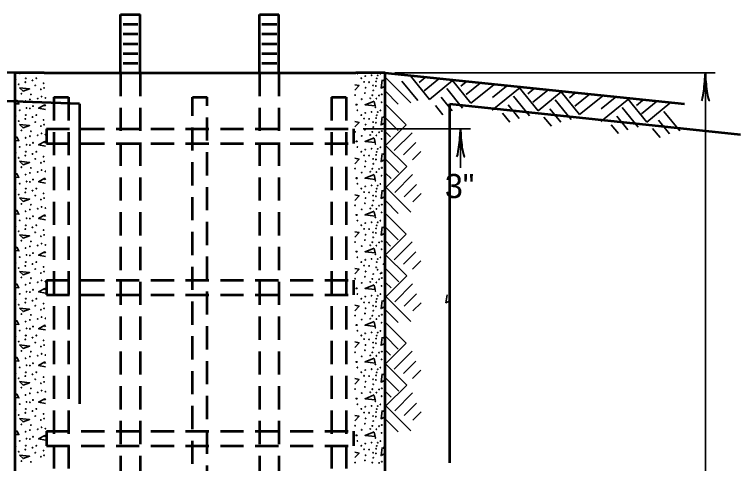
# Model space of a CAD drawing. Extents: x -2 to 679, y -1 to 439.
# Drawn here: x 384.8 to 459.9, y 206.9 to 253.3 of the extents above; entities that cross this region are included whole.
import ezdxf

# ---------------------------------------------------------------- set-up
doc = ezdxf.new("R2010")
doc.units = 0
doc.header["$LTSCALE"] = 0.8
doc.linetypes.add('MEDIUM_DASHED', pattern=[4.5, 3, -1.5])
doc.layers.add('1', color=7, linetype='Continuous', lineweight=35)

msp = doc.modelspace()

# ---------------------------------------------------------------- linework, layer by layer
at = {"layer": '1', "lineweight": 53}
for p, q in [((395.7395, 247.2545), (395.7395, 253.2945)), ((395.7395, 253.2945), (397.7595, 253.2945)), ((397.7595, 247.2545), (397.7595, 253.2945)), ((410.1195, 247.2545), (410.1195, 253.2945)), ((410.1195, 253.2945), (412.1195, 253.2945)), ((412.1195, 247.2545), (412.1195, 253.2945)), ((395.9995, 252.2945), (397.5195, 252.2945)), ((410.3595, 252.2945), (411.8795, 252.2945)), ((395.9995, 251.2945), (397.5195, 251.2945)), ((410.3595, 251.2945), (411.8795, 251.2945)), ((395.9995, 250.2745), (397.5195, 250.2745)), ((410.3595, 250.2745), (411.8795, 250.2745)), ((395.9995, 249.2745), (397.5195, 249.2745)), ((410.3595, 249.2745), (411.8795, 249.2745)), ((384.7795, 247.2545), (356.8724, 248.2279)), ((395.9995, 248.2545), (397.5195, 248.2545)), ((410.3595, 248.2545), (411.8795, 248.2545)), ((387.8195, 247.2545), (384.7795, 247.2545)), ((384.7795, 247.2545), (384.7795, 176.1945)), ((387.8195, 247.2545), (420.0595, 247.2545)), ((423.0995, 247.2545), (420.0595, 247.2545)), ((423.0995, 176.1945), (423.0995, 247.2545)), ((423.0995, 247.2545), (454.0703, 244.0453)), ((391.4797, 244.0491), (363.2797, 245.0291)), ((391.4797, 244.0491), (391.4797, 213.0217)), ((429.7997, 244.0491), (459.8597, 240.8891)), ((429.7997, 206.9257), (429.7997, 244.0491)), ((422.8463, 208.5032), (423.0995, 208.3585))]:
    msp.add_line(p, q, dxfattribs=at)
at = {"layer": '1', "lineweight": 13}
msp.add_line((387.9815, 247.2545), (387.8195, 247.2545), dxfattribs=at)
at = {"layer": '1', "linetype": 'MEDIUM_DASHED', "lineweight": 53}
for p, q in [((395.7395, 247.2545), (395.7395, 175.4345)), ((397.7595, 247.2545), (397.7595, 175.4345)), ((410.1195, 247.2545), (410.1195, 175.4345)), ((412.1195, 247.2545), (412.1195, 175.4345)), ((388.8195, 244.7345), (390.3395, 244.7345)), ((388.8195, 244.7345), (388.8195, 162.0745)), ((390.3395, 244.7345), (390.3395, 161.6345)), ((403.1795, 244.7345), (404.6995, 244.7345)), ((403.1795, 163.6145), (403.1795, 244.7345)), ((404.6995, 164.6545), (404.6995, 244.7345)), ((417.5395, 244.7345), (419.0595, 244.7345)), ((417.5395, 244.7345), (417.5395, 166.8745)), ((419.0595, 244.7345), (419.0595, 166.3745)), ((388.0595, 241.4545), (419.8195, 241.4545)), ((388.0595, 241.4545), (388.0595, 239.9545)), ((419.8195, 241.4545), (419.8195, 239.9545)), ((388.0595, 239.9545), (419.8195, 239.9545)), ((388.0595, 225.8345), (419.8195, 225.8345)), ((388.0595, 225.8345), (388.0595, 224.3145)), ((419.8195, 225.8345), (419.8195, 224.3145)), ((388.0595, 224.3145), (419.8195, 224.3145)), ((388.0595, 210.2145), (419.8195, 210.2145)), ((388.0595, 210.2145), (388.0595, 208.6945)), ((419.8195, 210.2145), (419.8195, 208.6945)), ((388.0595, 208.6945), (419.8195, 208.6945))]:
    msp.add_line(p, q, dxfattribs=at)
at = {"layer": '1'}
for p, q in [((424.0995, 247.2545), (457.2322, 247.2545)), ((456.2322, 145.0345), (456.2322, 247.2545)), ((422.8463, 246.5032), (423.0995, 246.3585)), ((423.1395, 246.7711), (425.7595, 244.1511)), ((424.8272, 246.4134), (426.4847, 244.389)), ((425.7208, 246.9387), (427.6787, 244.5207)), ((427.2325, 246.7798), (426.6149, 246.2615)), ((428.6647, 246.6292), (427.1479, 245.4011)), ((430.0768, 246.4808), (427.6787, 244.5207)), ((430.0768, 246.4808), (431.9814, 244.1288)), ((431.4891, 246.3323), (430.9176, 245.8696)), ((429.4656, 245.6401), (431.1032, 243.6178)), ((432.9212, 246.1818), (431.4704, 245.007)), ((434.3334, 246.0333), (431.9814, 244.1288)), ((437.0584, 245.7469), (434.1788, 243.4152)), ((435.6462, 245.8953), (434.1954, 244.7206)), ((436.9589, 245.7573), (438.9168, 243.3394)), ((438.4706, 245.5984), (437.853, 245.0802)), ((423.1395, 245.3511), (424.4595, 244.0311)), ((436.3812, 244.8527), (438.0387, 242.8284)), ((439.9027, 245.4478), (438.386, 244.2198)), ((441.3149, 245.2994), (438.9168, 243.3394)), ((441.3149, 245.2994), (443.2195, 242.9474)), ((442.7272, 245.151), (442.1557, 244.6882)), ((444.1592, 245.0004), (442.7085, 243.8257)), ((445.5715, 244.8519), (443.2195, 242.9474)), ((385.0063, 244.4832), (384.7795, 244.2444)), ((428.9077, 244.7334), (430.0469, 243.3267)), ((440.7037, 244.4587), (442.3413, 242.4364)), ((448.2964, 244.5655), (445.4169, 242.2337)), ((446.8843, 244.7139), (445.4335, 243.5392)), ((448.197, 244.5759), (450.1549, 242.158)), ((449.7087, 244.417), (449.0911, 243.8987)), ((451.1407, 244.2665), (449.6241, 243.0383)), ((452.553, 244.118), (450.1549, 242.158)), ((387.9815, 243.804), (387.8663, 243.9832)), ((423.1395, 244.0311), (425.2795, 241.8911)), ((428.2944, 243.8728), (429.0598, 242.9277)), ((435.8233, 243.9462), (436.9625, 242.5393)), ((440.1458, 243.5521), (441.285, 242.1453)), ((447.6192, 243.6714), (449.2767, 241.647)), ((422.8463, 242.7032), (423.0995, 242.5585)), ((423.1395, 242.6111), (424.4595, 241.2911)), ((435.2299, 243.0834), (435.9973, 242.1582)), ((439.5325, 242.6915), (440.2979, 241.7463)), ((447.0614, 242.7647), (448.2006, 241.3579)), ((451.9418, 243.2773), (453.5793, 241.2551)), ((423.1395, 239.7511), (425.2795, 241.8911)), ((446.468, 241.9021), (447.2354, 240.9767)), ((451.3839, 242.3707), (452.5231, 240.9639)), ((420.8195, 241.4545), (431.9195, 241.4545)), ((423.1395, 241.1711), (423.6595, 240.6511)), ((430.8995, 241.4545), (430.8995, 237.4345)), ((450.7706, 241.5101), (451.5359, 240.5649)), ((385.0063, 240.6832), (384.7795, 240.4444)), ((424.0395, 239.2311), (425.8795, 241.0711)), ((387.9815, 240.004), (387.8663, 240.1832)), ((423.1395, 239.7511), (425.3395, 237.5711)), ((424.9995, 238.7711), (426.2795, 240.0511)), ((422.8463, 238.9032), (423.0995, 238.7585)), ((425.9195, 238.2511), (426.7795, 239.1111)), ((423.1395, 238.3311), (424.5195, 236.9511)), ((423.1395, 235.3711), (425.3395, 237.5711)), ((385.0063, 236.8832), (384.7795, 236.6444)), ((423.1395, 236.8911), (423.7195, 236.3311)), ((424.0995, 234.8911), (425.9395, 236.7511)), ((387.9815, 236.204), (387.8663, 236.3832)), ((422.8463, 235.1032), (423.0995, 234.9585)), ((423.1395, 235.4711), (425.7595, 232.8511)), ((425.0595, 234.4311), (426.3395, 235.7111)), ((425.9795, 233.9311), (426.8195, 234.7911)), ((423.1395, 234.0511), (424.4595, 232.7311)), ((385.0063, 233.0832), (384.7795, 232.8444)), ((387.9815, 232.404), (387.8663, 232.5832)), ((423.1395, 232.7311), (425.2795, 230.5911)), ((423.1395, 231.3111), (424.4595, 229.9911)), ((422.8463, 231.3032), (423.0995, 231.1585)), ((423.1395, 228.4511), (425.2795, 230.5911)), ((423.1395, 229.8711), (423.6595, 229.3511)), ((385.0063, 229.2832), (384.7795, 229.0444)), ((424.0395, 227.9311), (425.8795, 229.7711)), ((387.9815, 228.604), (387.8663, 228.7832)), ((423.1395, 228.4511), (425.3395, 226.2711)), ((424.9995, 227.4711), (426.2795, 228.7511)), ((425.9195, 226.9511), (426.7795, 227.8111)), ((422.8463, 227.5032), (423.0995, 227.3585)), ((423.1395, 227.0311), (424.5195, 225.6511)), ((423.1395, 224.0711), (425.3395, 226.2711)), ((385.0063, 225.4832), (384.7795, 225.2444)), ((423.1395, 225.5911), (423.7195, 225.0311)), ((424.0995, 223.5911), (425.9395, 225.4511)), ((387.9815, 224.804), (387.8663, 224.9832)), ((423.1395, 224.1711), (425.7595, 221.5511)), ((425.0595, 223.1311), (426.3395, 224.4111)), ((422.8463, 223.7032), (423.0995, 223.5585)), ((425.9795, 222.6311), (426.8195, 223.4911)), ((423.1395, 222.7511), (424.4595, 221.4311)), ((385.0063, 221.6832), (384.7795, 221.4444)), ((387.9815, 221.004), (387.8663, 221.1832)), ((423.1395, 221.4311), (425.2795, 219.2911)), ((422.8463, 219.9032), (423.0995, 219.7585)), ((423.1395, 220.0111), (424.4595, 218.6911)), ((423.1395, 217.1511), (425.2795, 219.2911)), ((423.1395, 218.5711), (423.6595, 218.0511)), ((385.0063, 217.8832), (384.7795, 217.6444)), ((424.0395, 216.6311), (425.8795, 218.4711)), ((387.9815, 217.204), (387.8663, 217.3832)), ((423.1395, 217.1511), (425.3395, 214.9711)), ((424.9995, 216.1711), (426.2795, 217.4511)), ((425.9195, 215.6511), (426.7795, 216.5111)), ((422.8463, 216.1032), (423.0995, 215.9585)), ((423.1395, 215.7311), (424.5195, 214.3511)), ((423.1395, 212.7711), (425.3395, 214.9711)), ((385.0063, 214.0832), (384.7795, 213.8444)), ((423.1395, 214.2911), (423.7195, 213.7311)), ((424.0995, 212.2911), (425.9395, 214.1511)), ((387.9815, 213.404), (387.8663, 213.5832)), ((423.1395, 212.8711), (425.7595, 210.2511)), ((425.0595, 211.8311), (426.3395, 213.1111)), ((422.8463, 212.3032), (423.0995, 212.1585)), ((425.9795, 211.3311), (426.8195, 212.1911)), ((423.1395, 211.4511), (424.4595, 210.1311)), ((385.0063, 210.2832), (384.7795, 210.0444)), ((387.9815, 209.604), (387.8663, 209.7832))]:
    msp.add_line(p, q, dxfattribs=at)
for points in [[(423.0995, 245.8849), (422.6863, 245.6832), (422.8063, 246.5232)], [(419.9577, 246.0352), (420.4063, 245.9432), (419.9577, 245.4626)], [(384.7795, 244.0726), (385.2063, 244.0432), (385.0063, 244.4432)], [(421.9663, 244.3432), (421.0263, 243.9632), (422.0663, 243.8432), (421.9663, 244.3032)], [(387.9063, 243.9632), (387.2463, 243.6032), (387.9815, 243.4682)], [(423.0995, 242.0849), (422.6863, 241.8832), (422.8063, 242.7232)], [(419.9577, 242.2352), (420.4063, 242.1432), (419.9577, 241.6626)], [(384.7795, 240.2726), (385.2063, 240.2432), (385.0063, 240.6432)], [(421.9663, 240.5432), (421.0263, 240.1632), (422.0663, 240.0432), (421.9663, 240.5032)], [(387.9063, 240.1632), (387.2463, 239.8032), (387.9815, 239.6682)], [(423.0995, 238.2849), (422.6863, 238.0832), (422.8063, 238.9232)], [(419.9577, 238.4352), (420.4063, 238.3432), (419.9577, 237.8626)], [(384.7795, 236.4726), (385.2063, 236.4432), (385.0063, 236.8432)], [(421.9663, 236.7432), (421.0263, 236.3632), (422.0663, 236.2432), (421.9663, 236.7032)], [(387.9063, 236.3632), (387.2463, 236.0032), (387.9815, 235.8682)], [(423.0995, 234.4849), (422.6863, 234.2832), (422.8063, 235.1232)], [(419.9577, 234.6352), (420.4063, 234.5432), (419.9577, 234.0626)], [(384.7795, 232.6726), (385.2063, 232.6432), (385.0063, 233.0432)], [(421.9663, 232.9432), (421.0263, 232.5632), (422.0663, 232.4432), (421.9663, 232.9032)], [(387.9063, 232.5632), (387.2463, 232.2032), (387.9815, 232.0682)], [(423.0995, 230.6849), (422.6863, 230.4832), (422.8063, 231.3232)], [(419.9577, 230.8352), (420.4063, 230.7432), (419.9577, 230.2626)], [(384.7795, 228.8726), (385.2063, 228.8432), (385.0063, 229.2432)], [(421.9663, 229.1432), (421.0263, 228.7632), (422.0663, 228.6432), (421.9663, 229.1032)], [(387.9063, 228.7632), (387.2463, 228.4032), (387.9815, 228.2682)], [(419.9577, 227.0352), (420.4063, 226.9432), (419.9577, 226.4626)], [(384.7795, 225.0726), (385.2063, 225.0432), (385.0063, 225.4432)], [(421.9663, 225.3432), (421.0263, 224.9632), (422.0663, 224.8432), (421.9663, 225.3032)], [(387.9063, 224.9632), (387.2463, 224.6032), (387.9815, 224.4682)], [(429.7997, 223.6795), (429.3865, 223.4777), (429.5065, 224.3177)], [(419.9577, 223.2352), (420.4063, 223.1432), (419.9577, 222.6626)], [(423.0995, 223.0849), (422.6863, 222.8832), (422.8063, 223.7232)], [(384.7795, 221.2726), (385.2063, 221.2432), (385.0063, 221.6432)], [(387.9063, 221.1632), (387.2463, 220.8032), (387.9815, 220.6682)], [(421.9663, 221.5432), (421.0263, 221.1632), (422.0663, 221.0432), (421.9663, 221.5032)], [(419.9577, 219.4352), (420.4063, 219.3432), (419.9577, 218.8626)], [(423.0995, 219.2849), (422.6863, 219.0832), (422.8063, 219.9232)], [(384.7795, 217.4726), (385.2063, 217.4432), (385.0063, 217.8432)], [(387.9063, 217.3632), (387.2463, 217.0032), (387.9815, 216.8682)], [(421.9663, 217.7432), (421.0263, 217.3632), (422.0663, 217.2432), (421.9663, 217.7032)], [(419.9577, 215.6352), (420.4063, 215.5432), (419.9577, 215.0626)], [(423.0995, 215.4849), (422.6863, 215.2832), (422.8063, 216.1232)], [(384.7795, 213.6726), (385.2063, 213.6432), (385.0063, 214.0432)], [(387.9063, 213.5632), (387.2463, 213.2032), (387.9815, 213.0682)], [(421.9663, 213.9432), (421.0263, 213.5632), (422.0663, 213.4432), (421.9663, 213.9032)], [(419.9577, 211.8352), (420.4063, 211.7432), (419.9577, 211.2626)], [(423.0995, 211.6849), (422.6863, 211.4832), (422.8063, 212.3232)], [(384.7795, 209.8726), (385.2063, 209.8432), (385.0063, 210.2432)], [(387.9063, 209.7632), (387.2463, 209.4032), (387.9815, 209.2682)], [(421.9663, 210.1432), (421.0263, 209.7632), (422.0663, 209.6432), (421.9663, 210.1032)], [(419.9577, 208.0352), (420.4063, 207.9432), (419.9577, 207.4626)], [(423.0995, 207.8849), (422.6863, 207.6832), (422.8063, 208.5232)]]:
    msp.add_lwpolyline(points, dxfattribs=at)
for points in [[(385.2863, 245.7232), (386.3263, 245.6032), (385.6463, 245.3632)], [(385.2863, 241.9232), (386.3263, 241.8032), (385.6463, 241.5632)], [(385.2863, 238.1232), (386.3263, 238.0032), (385.6463, 237.7632)], [(385.2863, 234.3232), (386.3263, 234.2032), (385.6463, 233.9632)], [(385.2863, 230.5232), (386.3263, 230.4032), (385.6463, 230.1632)], [(385.2863, 226.7232), (386.3263, 226.6032), (385.6463, 226.3632)], [(385.2863, 222.9232), (386.3263, 222.8032), (385.6463, 222.5632)], [(385.2863, 219.1232), (386.3263, 219.0032), (385.6463, 218.7632)], [(385.2863, 215.3232), (386.3263, 215.2032), (385.6463, 214.9632)], [(385.2863, 211.5232), (386.3263, 211.4032), (385.6463, 211.1632)], [(385.2863, 207.7232), (386.3263, 207.6032), (385.6463, 207.3632)]]:
    msp.add_lwpolyline(points, close=True, dxfattribs=at)
for centre in [(385.2941, 247.2002), (420.2391, 247.187), (422.6113, 247.1737), (384.87, 246.5904), (385.9303, 246.6965), (386.6195, 246.4844), (387.0171, 246.6965), (420.6366, 246.6965), (420.9149, 246.3253), (421.0475, 246.9219), (421.6969, 247.0147), (422.1607, 246.3783), (422.227, 246.6832), (422.333, 247.0014), (385.2014, 246.0734), (385.8774, 246.2987), (386.8978, 245.9673), (387.4942, 245.5564), (387.7725, 246.1927), (387.8123, 245.7022), (421.0739, 245.7155), (421.4318, 246.2987), (421.8559, 245.9673), (422.1475, 245.901), (385.4665, 245.1056), (386.4605, 245.0261), (387.5605, 244.8007), (419.9872, 244.9597), (421.0077, 245.1719), (421.7764, 244.9465), (421.8692, 245.4503), (422.4788, 244.92), (422.7571, 245.0393), (385.9038, 244.3415), (386.3545, 244.5138), (387.1629, 244.6066), (420.6764, 244.5404), (421.5643, 244.6332), (422.2005, 244.5934), (422.7306, 244.2222), (385.2941, 243.4002), (386.0098, 243.6256), (386.3545, 243.5859), (386.6725, 243.8245), (420.1198, 243.9703), (420.1728, 243.9703), (420.2391, 243.387), (422.0945, 243.7052), (422.6113, 243.3737), (384.87, 242.7904), (385.9303, 242.8965), (386.6195, 242.6844), (387.0171, 242.8965), (420.6366, 242.8965), (421.0475, 243.1219), (421.6969, 243.2147), (422.1607, 242.5783), (422.227, 242.8832), (422.333, 243.2014), (385.2014, 242.2734), (385.8774, 242.4987), (386.8978, 242.1673), (387.7725, 242.3927), (387.8123, 241.9022), (420.9149, 242.5253), (421.0739, 241.9155), (421.4318, 242.4987), (421.8559, 242.1673), (422.1475, 242.101), (385.4665, 241.3056), (386.4605, 241.2261), (387.4942, 241.7564), (419.9872, 241.1597), (421.0077, 241.3719), (421.7764, 241.1465), (421.8692, 241.6503), (422.4788, 241.12), (422.7571, 241.2393), (385.9038, 240.5415), (386.3545, 240.7138), (387.1629, 240.8066), (387.5605, 241.0007), (420.6764, 240.7404), (421.5643, 240.8332), (422.2005, 240.7934), (422.7306, 240.4222), (385.2941, 239.6002), (386.0098, 239.8256), (386.3545, 239.7859), (386.6725, 240.0245), (420.1198, 240.1703), (420.1728, 240.1703), (420.2391, 239.587), (422.0945, 239.9052), (422.6113, 239.5737), (384.87, 238.9904), (385.9303, 239.0965), (386.6195, 238.8844), (387.0171, 239.0965), (420.6366, 239.0965), (421.0475, 239.3219), (421.6969, 239.4147), (422.227, 239.0832), (422.333, 239.4014), (385.2014, 238.4734), (385.8774, 238.6987), (386.8978, 238.3673), (387.7725, 238.5927), (387.8123, 238.1022), (420.9149, 238.7253), (421.0739, 238.1155), (421.4318, 238.6987), (421.8559, 238.3673), (422.1475, 238.301), (422.1607, 238.7783), (385.4665, 237.5056), (386.4605, 237.4261), (387.4942, 237.9564), (419.9872, 237.3597), (421.0077, 237.5719), (421.7764, 237.3465), (421.8692, 237.8503), (422.4788, 237.32), (422.7571, 237.4393), (385.9038, 236.7415), (386.3545, 236.9138), (387.1629, 237.0066), (387.5605, 237.2007), (420.6764, 236.9404), (421.5643, 237.0332), (422.2005, 236.9934), (422.7306, 236.6222), (385.2941, 235.8002), (386.0098, 236.0256), (386.3545, 235.9859), (386.6725, 236.2245), (420.1198, 236.3703), (420.1728, 236.3703), (422.0945, 236.1052), (384.87, 235.1904), (385.9303, 235.2965), (386.6195, 235.0844), (387.0171, 235.2965), (420.2391, 235.787), (420.6366, 235.2965), (421.0475, 235.5219), (421.6969, 235.6147), (422.227, 235.2832), (422.333, 235.6014), (422.6113, 235.7737), (385.2014, 234.6734), (385.8774, 234.8987), (386.8978, 234.5673), (387.7725, 234.7927), (387.8123, 234.3022), (420.9149, 234.9253), (421.0739, 234.3155), (421.4318, 234.8987), (421.8559, 234.5673), (422.1475, 234.501), (422.1607, 234.9783), (385.4665, 233.7056), (386.4605, 233.6261), (387.4942, 234.1564), (419.9872, 233.5597), (421.0077, 233.7719), (421.7764, 233.5465), (421.8692, 234.0503), (422.7571, 233.6393), (385.9038, 232.9415), (386.3545, 233.1138), (387.1629, 233.2066), (387.5605, 233.4007), (420.6764, 233.1404), (421.5643, 233.2332), (422.2005, 233.1934), (422.4788, 233.52), (422.7306, 232.8222), (386.0098, 232.2256), (386.3545, 232.1859), (386.6725, 232.4245), (420.1198, 232.5703), (420.1728, 232.5703), (422.0945, 232.3052), (384.87, 231.3904), (385.2941, 232.0002), (385.9303, 231.4965), (386.6195, 231.2844), (387.0171, 231.4965), (420.2391, 231.987), (420.6366, 231.4965), (421.0475, 231.7219), (421.6969, 231.8147), (422.227, 231.4832), (422.333, 231.8014), (422.6113, 231.9737), (385.2014, 230.8734), (385.8774, 231.0987), (386.8978, 230.7673), (387.7725, 230.9927), (420.9149, 231.1253), (421.4318, 231.0987), (421.8559, 230.7673), (422.1475, 230.701), (422.1607, 231.1783), (385.4665, 229.9056), (386.4605, 229.8261), (387.4942, 230.3564), (387.8123, 230.5022), (421.0077, 229.9719), (421.0739, 230.5155), (421.8692, 230.2503), (422.7571, 229.8393), (385.9038, 229.1415), (386.3545, 229.3138), (387.1629, 229.4066), (387.5605, 229.6007), (419.9872, 229.7597), (420.6764, 229.3404), (421.5643, 229.4332), (421.7764, 229.7465), (422.2005, 229.3934), (422.4788, 229.72), (386.0098, 228.4256), (386.3545, 228.3859), (386.6725, 228.6245), (420.1198, 228.7703), (420.1728, 228.7703), (422.0945, 228.5052), (422.7306, 229.0222), (384.87, 227.5904), (385.2941, 228.2002), (385.9303, 227.6965), (387.0171, 227.6965), (420.2391, 228.187), (420.6366, 227.6965), (421.0475, 227.9219), (421.6969, 228.0147), (422.227, 227.6832), (422.333, 228.0014), (422.6113, 228.1737), (385.2014, 227.0734), (385.8774, 227.2987), (386.6195, 227.4844), (386.8978, 226.9673), (387.7725, 227.1927), (420.9149, 227.3253), (421.4318, 227.2987), (422.1851, 227.1456), (422.3115, 226.8927), (385.4665, 226.1056), (386.4605, 226.0261), (387.4942, 226.5564), (387.8123, 226.7022), (421.0077, 226.1719), (421.0739, 226.7155), (421.8692, 226.4503), (422.6274, 226.5134), (422.7538, 226.5767), (422.7571, 226.0393), (385.9038, 225.3415), (386.3545, 225.5138), (387.1629, 225.6066), (387.5605, 225.8007), (419.9872, 225.9597), (420.6764, 225.5404), (421.5643, 225.6332), (421.7764, 225.9465), (422.2005, 225.5934), (422.4788, 225.92), (386.0098, 224.6256), (386.3545, 224.5859), (386.6725, 224.8245), (420.1198, 224.9703), (420.1728, 224.9703), (422.0945, 224.7052), (422.7306, 225.2222), (384.87, 223.7904), (385.2941, 224.4002), (385.9303, 223.8965), (387.0171, 223.8965), (420.2391, 224.387), (420.6366, 223.8965), (421.0475, 224.1219), (421.6969, 224.2147), (422.227, 223.8832), (422.333, 224.2014), (422.6113, 224.3737), (385.2014, 223.2734), (385.8774, 223.4987), (386.6195, 223.6844), (386.8978, 223.1673), (387.7725, 223.3927), (420.9149, 223.5253), (421.4318, 223.4987), (421.8559, 223.1673), (422.1475, 223.101), (422.1607, 223.5783), (385.4665, 222.3056), (387.4942, 222.7564), (387.8123, 222.9022), (421.0077, 222.3719), (421.0739, 222.9155), (421.8692, 222.6503), (385.9038, 221.5415), (386.3545, 221.7138), (386.4605, 222.2261), (387.1629, 221.8066), (387.5605, 222.0007), (419.9872, 222.1597), (420.6764, 221.7404), (421.5643, 221.8332), (421.7764, 222.1465), (422.2005, 221.7934), (422.4788, 222.12), (422.7571, 222.2393), (386.0098, 220.8256), (386.3545, 220.7859), (386.6725, 221.0245), (420.1198, 221.1703), (420.1728, 221.1703), (422.0945, 220.9052), (422.7306, 221.4222), (385.2941, 220.6002), (385.9303, 220.0965), (387.0171, 220.0965), (420.2391, 220.587), (420.6366, 220.0965), (421.0475, 220.3219), (421.6969, 220.4147), (422.227, 220.0832), (422.333, 220.4014), (422.6113, 220.5737), (384.87, 219.9904), (385.2014, 219.4734), (385.8774, 219.6987), (386.6195, 219.8844), (386.8978, 219.3673), (387.7725, 219.5927), (420.9149, 219.7253), (421.4318, 219.6987), (421.8559, 219.3673), (422.1475, 219.301), (422.1607, 219.7783), (387.4942, 218.9564), (387.8123, 219.1022), (421.0077, 218.5719), (421.0739, 219.1155), (421.8692, 218.8503), (385.4665, 218.5056), (386.3545, 217.9138), (386.4605, 218.4261), (387.1629, 218.0066), (387.5605, 218.2007), (419.9872, 218.3597), (420.6764, 217.9404), (421.5643, 218.0332), (421.7764, 218.3465), (422.2005, 217.9934), (422.4788, 218.32), (422.7571, 218.4393), (385.9038, 217.7415), (386.0098, 217.0256), (386.6725, 217.2245), (420.1198, 217.3703), (420.1728, 217.3703), (422.0945, 217.1052), (422.7306, 217.6222), (385.2941, 216.8002), (385.9303, 216.2965), (386.3545, 216.9859), (387.0171, 216.2965), (420.2391, 216.787), (420.6366, 216.2965), (421.0475, 216.5219), (421.6969, 216.6147), (422.227, 216.2832), (422.333, 216.6014), (422.6113, 216.7737), (384.87, 216.1904), (385.2014, 215.6734), (385.8774, 215.8987), (386.6195, 216.0844), (386.8978, 215.5673), (387.7725, 215.7927), (420.9149, 215.9253), (421.4318, 215.8987), (421.8559, 215.5673), (422.1607, 215.9783), (387.4942, 215.1564), (387.8123, 215.3022), (421.0077, 214.7719), (421.0739, 215.3155), (421.8692, 215.0503), (422.1475, 215.501), (385.4665, 214.7056), (386.3545, 214.1138), (386.4605, 214.6261), (387.1629, 214.2066), (387.5605, 214.4007), (419.9872, 214.5597), (420.6764, 214.1404), (421.5643, 214.2332), (421.7764, 214.5465), (422.2005, 214.1934), (422.4788, 214.52), (422.7571, 214.6393), (385.9038, 213.9415), (386.6725, 213.4245), (420.1198, 213.5703), (420.1728, 213.5703), (422.0945, 213.3052), (422.7306, 213.8222), (385.2941, 213.0002), (386.0098, 213.2256), (386.3545, 213.1859), (420.2391, 212.987), (421.0475, 212.7219), (421.6969, 212.8147), (422.333, 212.8014), (422.6113, 212.9737), (384.87, 212.3904), (385.2014, 211.8734), (385.8774, 212.0987), (385.9303, 212.4965), (386.6195, 212.2844), (386.8978, 211.7673), (387.0171, 212.4965), (387.7725, 211.9927), (420.6366, 212.4965), (420.9149, 212.1253), (421.4318, 212.0987), (421.8559, 211.7673), (422.1607, 212.1783), (422.227, 212.4832), (387.4942, 211.3564), (387.8123, 211.5022), (421.0739, 211.5155), (421.8692, 211.2503), (422.1475, 211.701), (385.4665, 210.9056), (386.3545, 210.3138), (386.4605, 210.8261), (387.1629, 210.4066), (387.5605, 210.6007), (419.9872, 210.7597), (420.6764, 210.3404), (421.0077, 210.9719), (421.5643, 210.4332), (421.7764, 210.7465), (422.2005, 210.3934), (422.4788, 210.72), (422.7571, 210.8393), (385.9038, 210.1415), (386.6725, 209.6245), (420.1198, 209.7703), (420.1728, 209.7703), (422.0945, 209.5052), (422.7306, 210.0222), (385.2941, 209.2002), (386.0098, 209.4256), (386.3545, 209.3859), (420.2391, 209.187), (421.0475, 208.9219), (421.6969, 209.0147), (422.333, 209.0014), (422.6113, 209.1737), (384.87, 208.5904), (385.2014, 208.0734), (385.8774, 208.2987), (385.9303, 208.6965), (386.6195, 208.4844), (387.0171, 208.6965), (387.7725, 208.1927), (420.6366, 208.6965), (420.9149, 208.3253), (421.4318, 208.2987), (422.1607, 208.3783), (422.227, 208.6832), (386.8978, 207.9673), (387.4942, 207.5564), (387.8123, 207.7022), (421.0739, 207.7155), (421.8559, 207.9673), (421.8692, 207.4503), (422.1475, 207.901), (385.4665, 207.1056), (386.4605, 207.0261), (419.9872, 206.9597), (421.0077, 207.1719), (421.7764, 206.9465), (422.4788, 206.92), (422.7571, 207.0393)]:
    msp.add_circle(centre, 0.0265, dxfattribs=at)
for centre in [(387.958, 244.6729), (387.958, 240.8729), (387.958, 237.0729), (387.958, 233.2729), (387.958, 229.4729), (387.958, 225.6729), (387.958, 221.8729), (387.958, 218.0729), (387.958, 214.2729), (387.958, 210.4729)]:
    msp.add_arc(centre, 0.0265, 27.51667, 332.48333, dxfattribs=at)
at = {"layer": '1', "lineweight": 40}
for centre, major_axis, ratio, start_param, end_param in [((456.0206, 246.134), (0.1757, 1.7565), 0.07063, 3.1407148, 5.41811), ((456.0206, 246.134), (0.1757, 1.7565), 0.07063, 3.1407148, 5.41811), ((456.5085, 246.1633), (-0.1562, 1.7857), 0.122415, 0.8963533, 3.1415927), ((456.5085, 246.1633), (-0.1562, 1.7857), 0.122415, 0.8963533, 3.1415927), ((430.6893, 240.3302), (0.1771, 1.7705), 0.07063, 3.1407148, 5.41811), ((431.1811, 240.3598), (-0.1574, 1.8), 0.122415, 0.8963533, 3.1415927)]:
    msp.add_ellipse(centre, major_axis=major_axis, ratio=ratio, start_param=start_param, end_param=end_param, dxfattribs=at)

# ---------------------------------------------------------------- texts
at = {"layer": '1'}
msp.add_text('3"', height=2.5, dxfattribs=at).set_placement((429.2767, 234.3054))

doc.saveas('drawing.dxf')
